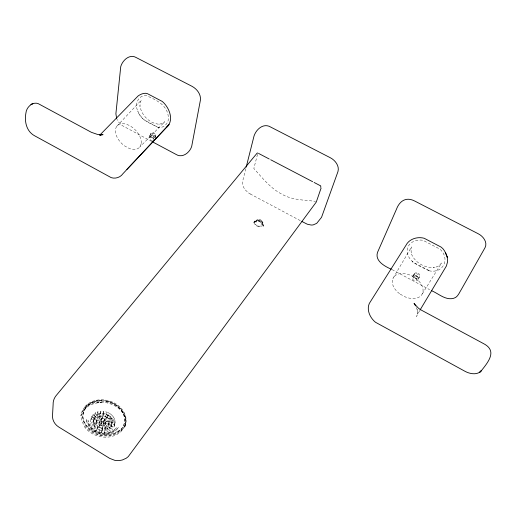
<?xml version="1.0" encoding="UTF-8"?>
<svg xmlns="http://www.w3.org/2000/svg" width="517" height="517" viewBox="0 0 517 517"><rect width="100%" height="100%" fill="white"/><g stroke="black" fill="none" stroke-linecap="round" stroke-linejoin="round"><path stroke-width="0.39" stroke-dasharray="2.58 1.94" d="M153.627 139.655L153.691 138.472L152.282 137.722L150.815 138.162L151.113 136.107L152.58 135.667L153.988 136.417L153.646 139.525M103.206 415.733L103.335 413.632L100.466 413.671L99.09 413.968L98.501 416.256L102.734 415.914L102.605 418.014L103.697 413.678L107.827 415.112L107.219 417.393L103.096 415.959M103.348 413.413L103.478 411.319L100.905 411.235L100.311 413.516L102.877 413.6L102.747 415.694L103.846 411.364L106.386 411.952L105.778 414.233L103.245 413.652M149.788 135.422C148.289 137.793 149.904 140.85 152.618 140.63M150.537 133.819L150.104 136.863L151.067 135.861L152.896 135.764L154.376 136.553L154.79 137.839L155.229 134.827A2.398 1.7 9.3 0 0 152.088 132.656A2.398 1.7 9.3 0 0 151.332 135.499A2.398 1.7 9.3 0 0 155.229 134.827M155.158 138.827L155.539 136.23M114.238 426.189L114.457 424.838L111.801 424.496L112.428 422.227L115.091 422.57L114.302 425.956M245.808 168.684L242.673 181.163C241.975 184.369 243.384 187.639 245.426 190.062M93.81 420.127L93.377 421.82L94.391 417.846L95.322 416.334L97.564 417.697L96.97 419.978L94.74 418.621L93.868 419.894M93.958 419.533L94.391 417.846M96.046 422.163L96.931 418.731M96.324 422.195L97.713 417.936L100.098 416.282L101.442 418.492L100.841 420.773L99.503 418.563L97.849 419.474L96.608 421.103M257.531 154.331L253.828 168.484C262.261 177.751 270.359 188.259 281.817 194.172C292.099 200.144 304.196 199.969 315.616 201.339M105.998 421.394L105.268 424.114L105.39 423.669L103.73 423.455L103.213 424.05L104.964 418.951L106.554 417.122C108.816 418.447 110.005 421.387 108.615 423.791L107.93 421.381L105.946 419.397L104.356 421.232L105.998 421.394L105.875 421.84M105.526 424.205L105.662 423.701L108.596 424.082L108.331 425.181L109.216 421.807L106.276 421.426L105.526 424.205L104.098 425.517L104.705 423.242L105.875 422.395L106.276 421.426M125.075 424.896C118.341 439.747 96.091 438.668 86.216 427.682C74.358 416.062 86.817 399.085 101.429 400.772C115.459 399.932 132.132 415.474 123.014 429.317C113.145 441.88 91.599 438.513 83.612 425.517M422.305 293.863L441.55 263.011L438.739 265.919L436.348 266.998L436.755 266.914L433.511 267.573L433.86 267.509C424.373 268.116 414.356 262.274 411.144 253.156L411.254 253.517L410.963 248.561L410.853 248.942L411.545 246.932L392.933 278.424L392.377 280.227A16.602 10.902 29.5 0 0 400.229 294.199M413.555 274.805C408.359 279.742 418.731 284.324 419.268 277.377M414.808 273.525L413.451 276.259L414.796 275.496L416.683 275.884L418.007 277.202L417.994 278.682L419.371 275.949A2.585 1.894 24.3 0 0 416.799 272.724A2.585 1.894 24.3 0 0 415.099 275.542A2.585 1.894 24.3 0 0 419.371 275.949M85.305 408.288C74.409 427.514 105.63 441.731 119.414 430.105L118.387 431.23L120.842 430.829L123.401 427.998A22.502 17.778 13.5 0 0 125.896 417.626C122.497 400.132 96.517 393.586 84.84 406.705C84.911 410.324 86.287 406.737 87.631 405.729C90.54 403.506 93.952 402.032 97.584 401.509C104.512 400.604 111.717 402.51 117.301 406.724C126.82 412.993 127.395 427.546 116.545 432.897C90.346 446.843 63.785 405.464 101.39 402.388L97.248 402.614L101.338 402.42M419.533 310.866L416.476 316.514L417.62 312.533L417.562 313.8L417.103 309.192L417.413 310.316L415.629 305.883M116.868 126.161L141.38 100.111L140.417 101.939L139.933 106.198L139.926 105.817C141.322 115.33 149.93 123.918 159.714 124.248L159.32 124.248L163.637 122.93L163.301 123.136L164.813 121.728L139.752 147.061M101.435 400.546C92.226 400.236 82.029 405.858 80.885 415.7C87.244 391.259 131.757 402.64 124.83 427.255C130.601 413.122 115.213 399.977 101.81 400.765C87.909 398.807 75.928 415.978 87.102 426.706C95.878 436.49 113.85 438.39 122.594 427.546C130.122 415.998 118.122 402.607 106.373 401.192M428.981 270.779C443.205 273.913 450.527 258.991 440.064 249.2L422.906 240.256C416.23 239.132 407.823 242.389 407.234 249.989C406.898 262.235 420.198 266.087 428.981 270.779L429.886 270.973L412.055 261.647L412.34 261.945M158.486 127.609L158.15 127.447C150.376 123.266 140.663 120.299 137.748 110.974L140.042 115.304L143.687 119.666L158.486 127.609L158.15 127.447C164.542 128.371 169.582 122.283 168.251 116.138C166.881 104.731 155.921 99.826 146.621 95.723C137.923 94.605 134.33 104.906 137.987 111.549M250.163 193.927L301.217 221.121M151.856 141.509L122.29 125.605L119.162 122.742L116.907 119.272M392.022 269.59L429.653 289.656M245.349 189.985L248.548 192.938M400.229 294.199L405.651 297.088A16.602 10.902 29.5 0 0 422.822 292.48A16.602 10.902 29.5 0 0 411.37 275.664A16.602 10.902 29.5 0 0 392.933 278.424M248.515 192.919L250.254 193.985M254.5 222.472L254.474 223.144A4.382 3.27 15.5 0 0 260.116 226.595A4.382 3.27 15.5 0 0 262.494 222.052A4.427 3.302 15.5 0 0 260.574 220.468L257.983 219.919A4.382 3.27 15.5 0 0 255.133 221.056L254.5 222.472M101.81 430.635L101.675 432.794C107.704 433.879 114.619 432.348 118.516 427.333C110.321 439.812 87.237 433.931 86.333 418.932C87.36 426.506 94.598 431.579 101.707 432.832L102.418 428.36L99.115 427.275L97.655 428.961L98.256 426.687L99.716 425L102.566 425.989L102.431 428.141L101.83 430.415L101.959 428.263L100.485 427.902L99.096 432.206L99.93 430.209L101.81 430.635M263.276 225.373L263.082 226.33C265.732 220.565 254.474 217.276 253.511 223.486C255.139 219.001 262.882 221.037 263.276 225.373M93.435 420.308L93.105 421.782L94.023 418.027L91.477 417.141L90.902 419.429L93.435 420.308M111.53 424.463L111.129 426.157L112.17 421.898L111.233 418.408L108.867 419.164L108.253 421.439L110.612 420.683L111.543 424.166L112.105 422.131L109.494 421.846L108.874 424.121L111.53 424.463M90.986 419.442L90.41 421.73L93.079 422.072L93.209 423.61L93.661 419.791L90.986 419.442M91.709 416.599L91.134 418.886L92.278 417.122L94.508 418.479L95.089 416.198L92.853 414.841L91.709 416.599M93.06 414.608L92.478 416.896L94.152 415.468L95.929 417.2L96.517 414.912L94.734 413.18L93.06 414.608M91.309 422.137L90.727 424.425L93.357 424.205L94.004 425.698L94.592 423.417L93.939 421.917L91.309 422.137M95.283 412.837L94.701 415.125L96.847 414.162L98.049 416.153L98.637 413.865L97.429 411.875L95.283 412.837M92.356 424.47L91.774 426.751L94.172 425.982L95.238 427.346L95.826 425.064L94.76 423.701L92.356 424.47M93.939 419.823L93.357 422.111L96.026 422.454L96.64 424.851L97.235 422.57L96.614 420.172L93.939 419.823M95.522 416.107L94.941 418.389L98.172 416.359L99.38 418.356L99.975 416.075L98.76 414.072L95.522 416.107M97.758 411.771L97.17 414.059L99.594 413.574L100.149 415.687L100.744 413.406L100.188 411.293L97.758 411.771M95.005 423.617L94.417 425.898L96.808 425.129L98.805 427.087L99.406 424.812L97.403 422.848L95.005 423.617M93.79 428.877L95.729 427.83L97.196 428.948L97.791 426.667L96.324 425.556L94.314 426.829L93.79 428.877M96.892 420.211L96.304 422.492L99.251 422.874L100.563 425.058L101.164 422.783L99.846 420.592L96.892 420.211M96.569 428.787L96.039 430.829L97.506 429.136L99.225 429.963L99.826 427.688L98.101 426.861L96.569 428.787M100.427 416.179L99.833 418.46L103.109 418.305L105.636 419.216L106.243 416.935L103.71 416.023L100.427 416.179M100.143 420.334L99.542 422.615L100.964 420.98L101.72 422.234L102.327 419.953L101.565 418.699L100.143 420.334M100.124 420.631L99.522 422.906C102.217 425.381 103.6 420.082 100.124 420.631M99.865 424.825L99.27 427.1L100.873 425.252L103.768 425.62L105.119 427.856L105.733 425.581L104.376 423.345L101.474 422.971L99.865 424.825M101.894 418.596L101.293 420.877L103.904 421.213L104.505 418.938L101.894 418.596M141.167 143.681L140.708 145.419A15.516 9.603 44.9 0 1 129.347 148.508L124.591 145.923A15.516 9.603 44.9 0 1 115.795 128.255A15.516 9.603 44.9 0 1 130.665 126.238A15.516 9.603 44.9 0 1 141.167 143.681M101.629 422.796L101.028 425.077L101.927 424.03L102.883 424.153L103.646 425.413L104.253 423.139L103.49 421.878L102.534 421.756L101.629 422.796M103.917 420.159L103.31 422.441L104.208 421.4L105.403 423.371L105.888 420.444L104.815 419.125L103.917 420.159M102.935 426.04L102.327 428.315L105.248 428.063L106.47 430.092L107.09 427.824L105.862 425.795L102.935 426.04M106.276 414.13L105.668 416.411L106.47 414.472L108.79 415.578L109.404 413.303L107.077 412.198L106.276 414.13M102.786 428.412L102.185 430.687L104.085 430.739L104.654 432.916L105.268 430.642L104.699 428.47L102.786 428.412M106.702 416.954L106.095 419.229L107.523 417.581L110.438 420.405L111.058 418.137L109.048 415.939L108.137 415.3L106.702 416.954M108.286 415.132L107.672 417.406L109.1 415.765L111.077 417.264L111.698 414.983L110.961 414.363L109.714 413.484L108.286 415.132M105.423 428.406L104.809 430.68L106.599 430.306C108.26 435.288 109.21 428.994 107.219 428.031L105.423 428.406M106.185 425.685L105.571 427.96L107.775 426.544L110.024 427.908L110.644 425.64L108.396 424.27L106.185 425.685M110.173 416.941L109.617 418.983L111.569 417.736L113.029 419.571L113.656 417.303L112.189 415.461L110.173 416.941M107.542 427.927L106.929 430.196L108.499 429.472L110.308 431.236L110.929 428.968L109.119 427.204L107.542 427.927M108.589 424.037L107.975 426.312L109.21 422.996L108.589 424.037M111.407 418.563L110.851 420.605L113.197 419.849L114.102 421.872L114.735 419.597L113.824 417.574L111.407 418.563M109.669 426.855L109.048 429.123L110.257 428.05L112.506 429.42L113.133 427.152L110.877 425.782L109.669 426.855M112.299 420.405L111.672 422.673L114.263 422.46L114.47 424.547L115.104 422.279L114.89 420.185L112.299 420.405M110.515 427.585L111.271 426.519L113.811 427.397L114.444 425.129L111.898 424.244L110.515 427.585M256.994 219.983L256.426 222.013L258.707 221.218L261.046 222.472L261.111 224.533L261.692 222.517L261.621 220.449L259.275 219.189L256.994 219.983M414.35 276.175L413.426 278.03L414.815 277.474L416.398 278.32L416.599 279.723L417.536 277.868L417.335 276.466L415.746 275.619L414.35 276.175M116.293 427.824C108.887 438.797 89.021 433.731 88.032 420.45C90.036 432.697 108.505 437.369 116.293 427.824M257.408 225.839L256.484 225.341A3.916 2.921 15.5 0 1 256.93 220.404A3.916 2.921 15.5 0 1 262.623 223.48A3.916 2.921 15.5 0 1 257.408 225.832M150.79 137.251A2.902 2.055 9.3 0 0 155.501 136.436A2.902 2.055 9.3 0 0 151.701 133.8A2.902 2.055 9.3 0 0 150.79 137.251M414.001 277.067A3.128 2.288 24.3 0 0 419.171 277.558A3.128 2.288 24.3 0 0 416.056 273.661A3.128 2.288 24.3 0 0 414.001 277.067"/><path stroke-width="0.78" d="M246.202 167.12L254.047 135.926C256.348 129.05 263.78 122.587 270.986 127.221L330.292 157.724C335.158 160.244 339.598 165.86 337.963 171.592L321.535 217.334L316.714 223.357L313.076 224.94L311.247 225.05L307.285 224.21L301.922 221.496M320.695 187.374L320.779 186.049M321.115 188.007L316.281 202.044L128.248 456.627L126.167 458.269L122.258 460.014L119.207 460.595L114.916 460.382L109.714 458.392L58.757 427.029C54.472 424.418 51.803 419.384 52.585 414.363L53.122 404.553C52.992 401.328 54.033 398.206 56.062 395.692L257.059 153.213L257.809 152.987M419.946 310.181L446.358 266.068L447.625 261.667L447.244 257.104M166.552 127.356C174.656 120.267 169.117 107.239 162.26 101.435L147.416 93.661C144.346 92.504 140.753 94.159 138.22 95.845L99.548 135.37M100.298 135.241L101.584 134.582L100.266 135.066L103.057 134.685L97.461 134.414L91.399 132.326L39.983 104.583C33.883 100.246 26.503 106.644 25.94 112.913C24.247 121.585 26.496 131.609 34.878 135.926L111.194 177.635C115.349 179.037 120.474 177.402 122.93 173.706L169.046 124.616M126.924 169.408L168.865 124.81M258.539 153.407L269.254 159.01M270.682 159.753L312.636 181.693M314.058 182.43L320.43 185.765M152.573 141.891L175.87 154.318C182.275 158.564 189.707 152.683 191.684 146.44L200.409 100.136C201.132 94.333 196.945 88.989 192.065 86.339L136.43 57.678C129.748 53.484 122.426 60.366 120.732 66.661L115.892 113.779L116.68 118.671M391.33 269.215C384.958 266.488 374.638 260.956 377.526 252.354L396.403 209.379C399.596 200.719 406.31 196.596 414.77 201.068L478.128 233.71C483.007 236.095 487.815 242.105 485.056 247.656L461.351 289.449C459.193 292.725 457.778 297.546 453.351 298.399C445.324 300.325 438.578 293.669 431.779 290.787M445.434 252.49L447.315 257.292C445.99 253.634 444.433 249.362 441.072 247.074L424.186 238.266C417.652 236.431 409.264 238.789 406.052 245.174L369.325 303.421C366.385 310.103 370.153 317.942 375.471 322.259L465.158 371.393C470.115 374.049 477.921 375.465 481.728 370.224C489.05 361.073 497.283 350.416 483.156 343.404L421.562 310.239L418.615 308.358L414.052 303.46L415.629 305.883M481.547 370.469L479.698 372.318L481.547 370.469M32.552 103.652L30.955 104.647L32.862 103.458L32.552 103.652"/></g></svg>
